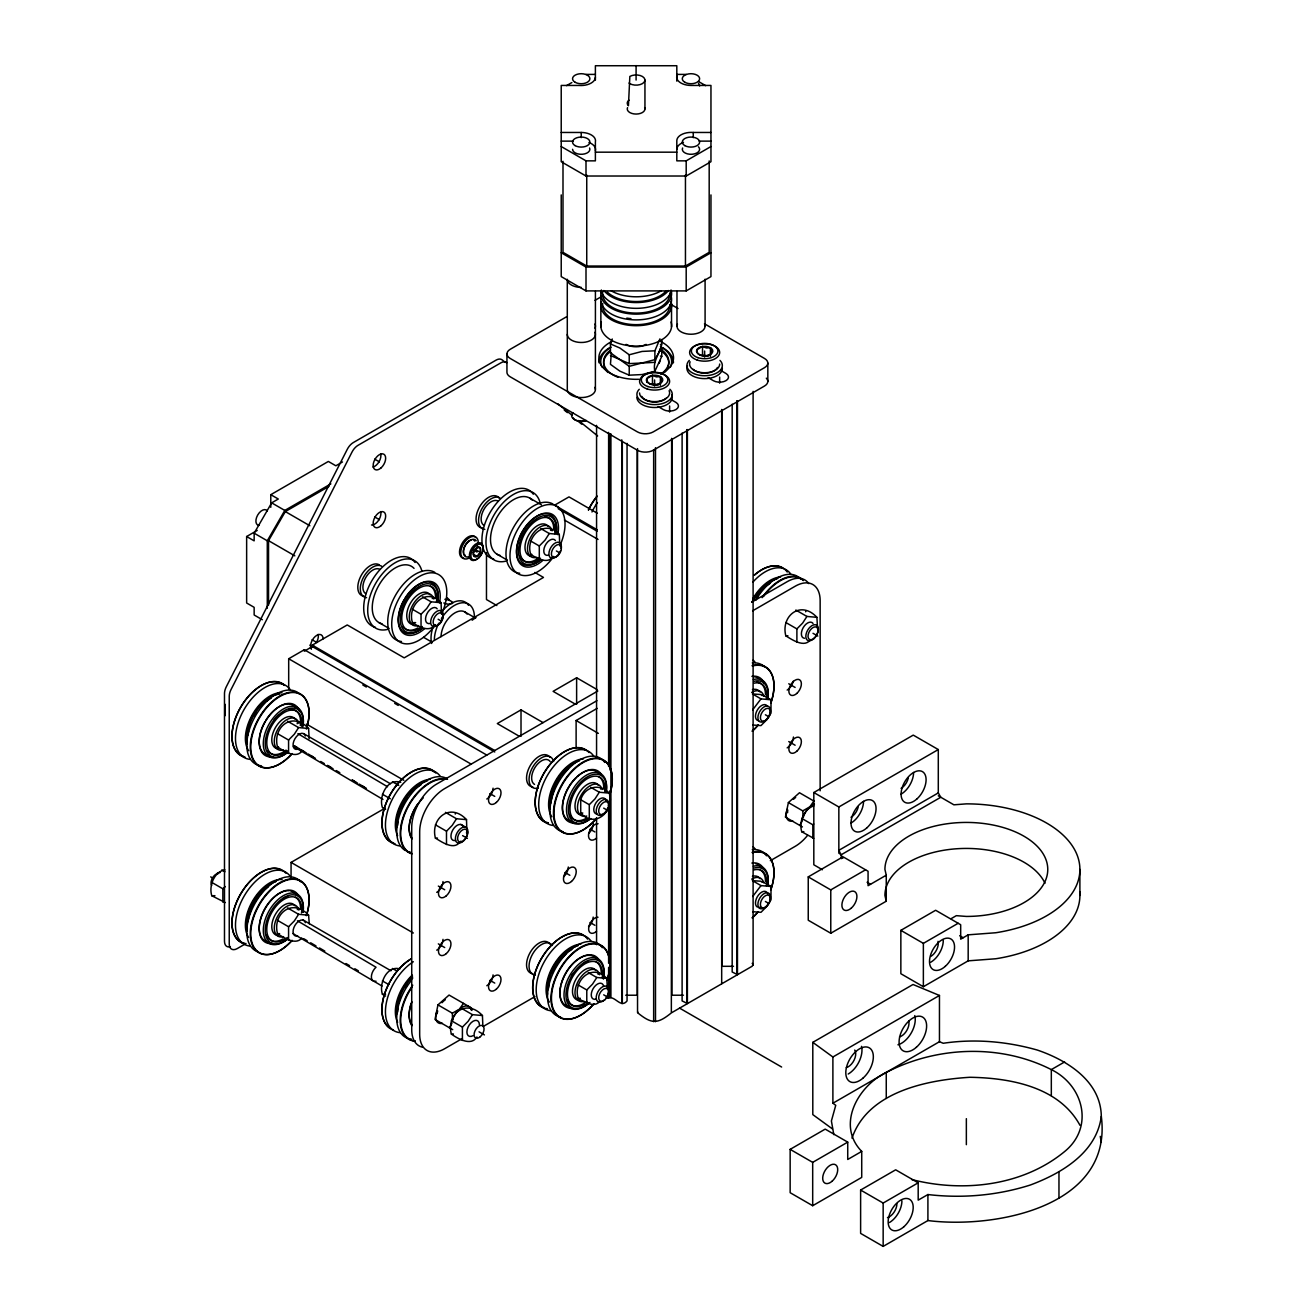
<?xml version="1.0" encoding="UTF-8"?>
<svg xmlns="http://www.w3.org/2000/svg" width="1312" height="1312" viewBox="0 0 1312 1312"><rect width="100%" height="100%" fill="white"/><g stroke="black" fill="none" stroke-linecap="round" stroke-linejoin="round"><path stroke-width="1.5" d="M486.49 552.664L486.473 599.551L496.838 605.537M752.186 963.336L753.104 964.254L752.186 966.222L671.35 1012.897C657.427 1024.18 651.72 1024.18 637.812 1012.897L637.812 1012.028M309.288 923.812L308.599 915.186C292.281 897.556 272.289 913.956 277.504 933.701C283.179 937.178 295.577 945.87 301.793 938.031M309.156 738.623L308.599 728.488C292.281 710.858 272.289 727.242 277.504 747.004C283.179 750.48 295.577 759.156 301.793 751.317M607.358 988.543L606.8 978.391C591.778 962.139 572.606 981.31 578.215 998.35C583.282 1001.597 593.696 1007.944 599.272 1001.942M817.474 627.48L816.917 617.329C800.599 599.699 780.607 616.099 785.822 635.844C791.497 639.321 803.895 648.013 810.094 640.174M452.558 1020.49L452.345 1013.192L437.962 1004.894L434.994 1019.424L452.706 1029.658M441.521 613.622L441.062 602.7C426.039 586.448 406.868 605.619 412.476 622.659C417.757 626.152 428.876 632.63 434.239 625.529M482.882 1026.46L482.439 1015.537C466.104 997.924 446.113 1014.307 451.344 1034.069C457.478 1038.448 471.09 1046.664 476.945 1036.972M559.765 545.349L559.322 534.427C544.283 518.174 525.112 537.346 530.72 554.386C536.001 557.879 547.12 564.357 552.5 557.256M466.842 831.349L466.514 819.639C450.18 802.009 430.188 818.409 435.42 838.155C440.947 841.386 452.509 849.832 458.97 843.206M225.024 704.282L225.024 715.762M297.201 723.732L297.529 722.092M813.998 801.124L799.484 792.743L788.381 802.583L785.412 817.114L802.403 826.921M224.959 869.905C214.364 871.398 208.592 885.895 211.79 895.752L225.32 902.59M222.86 902.148L222.86 888.798L211.79 882.402M288.574 753.383L288.574 740.034L277.504 733.654M288.574 940.097L288.574 926.748L277.504 920.352M297.348 909.626L297.529 908.79M400.734 782.346C387.319 777.836 378.594 796.482 382.415 807.569L385.58 809.389M421.037 627.612L421.037 614.262L412.476 609.309M432.32 598.584L432.501 597.747M399.963 968.912C386.876 965.14 378.725 983.492 382.415 994.266L385.58 996.103M446.49 844.551L446.49 831.201L435.42 824.822M455.264 814.08L455.444 813.26M466.514 832.989L466.695 832.152M539.298 559.338L539.298 545.989L530.72 541.036M550.564 530.31L550.745 529.474M462.414 1040.449L462.414 1027.099L451.344 1020.72M471.188 1009.994L471.369 1009.158M580.724 799.746L580.724 813.096C595.746 829.348 614.918 810.176 609.309 793.137C599.535 782.903 584.709 786.56 580.724 799.746L589.285 804.699L589.285 818.048M600.568 789.02L600.748 788.184M586.776 1003.303L586.776 989.953L578.215 985M598.059 974.275L598.239 973.438M762.256 695.672L760.73 694.524L752.432 693.933L760.993 698.886L770.997 699.788L770.997 713.138L766.716 719.78L760.993 725.585L752.678 725.011M796.892 642.24L796.892 628.891L785.822 622.511M805.666 611.786L805.847 610.949M762.256 882.369L760.73 881.221L752.432 880.647L760.993 885.6L770.997 886.486L770.997 899.835L766.716 906.477L760.993 912.299L752.678 911.709M813.85 805.863C804.076 808.914 798.598 821.853 801.747 831.759L813.702 838.319M812.833 838.138L812.833 824.789L801.747 818.409M851.996 1138.176C867.708 1091.83 926.666 1079.973 969.798 1077.283C1010.076 1077.906 1058.964 1086.68 1079.989 1125.319M1101.309 1116.364C1096.586 1152.641 1061.654 1173.289 1030.379 1184.998C997.3 1195.511 962.352 1198.561 927.912 1194.543L918.187 1200.152L918.187 1182.817L895.67 1169.812L860.623 1190.05L860.623 1233.395L883.156 1246.4L927.912 1220.554C995.021 1229 1113.117 1206.86 1101.309 1116.364C1100.817 1081.154 1067.132 1060.178 1037.284 1050.043C1006.747 1041.4 974.668 1038.612 943.213 1043.27L939.458 1041.712L832.89 1103.228L835.744 1105.311L831.398 1120.973L833.825 1134.667M660.444 346.45L661.756 347.549L661.756 356.405L654.885 371.214L642.06 374.56L629.219 375.183L629.219 366.327L610.441 352.78L610.441 343.924L612.245 338.988M629.219 375.183L619.838 371.116L610.441 364.342L611.376 352.83M629.219 366.327L654.885 359.652L654.885 350.796L659.952 338.857M654.885 371.214C651.9 359.586 662.97 350.812 661.756 339.529M451.968 1022.999L450.934 1025.361M802.386 820.689L799.795 825.428M480.274 548.022C474.698 544.857 469.696 557.485 477.027 556.386L480.274 552.352L480.274 548.022L477.027 546.153M659.132 351.796L660.379 348.68M659.132 363.358L660.379 360.242M463.448 1003.352L459.446 1009.158L452.345 1013.192M813.866 801.042L809.865 806.847L802.764 810.882L788.381 802.583M308.599 728.488L298.595 727.586L294.314 734.228L288.574 740.034M441.062 602.7L431.058 601.798L426.777 608.44L421.037 614.262M308.599 915.186L298.595 914.3L294.314 920.942L288.574 926.748M559.322 534.427L549.302 533.525L545.021 540.167L539.298 545.989M466.514 819.639L456.494 818.754L452.214 825.396L446.49 831.201M482.439 1015.537L472.418 1014.652L468.138 1021.294L462.414 1027.099M609.309 793.137L599.305 792.235L595.008 798.877L589.285 804.699M606.8 978.391L596.796 977.506L592.516 984.148L586.776 989.953M760.993 698.886L752.678 709.825M816.917 617.329L806.913 616.443L802.632 623.085L796.892 628.891M760.993 885.6L752.678 896.522M262.351 619.74L254.151 615L254.151 607.341L246.64 602.995L246.64 536.526L254.151 540.856L254.151 533.197L271.666 502.857L278.292 499.019L270.78 494.69L270.78 507.334M267.287 608.26L267.287 540.79L284.802 510.434L330.854 483.866M268.534 605.144L268.534 540.659L285.327 511.582L328.951 486.408M450.492 1026.148L449.376 1027.739M661.756 347.549L654.885 359.652M473.238 552.237L475.403 549.548L480.274 552.352M458.774 1009.715L458.347 1010.224A14.071 8.134 -60 0 0 453.87 1016.898M809.192 807.405L808.766 807.913A14.071 8.134 -60 0 0 803.19 817.573L802.764 810.882M646.701 378.725C646.75 388.631 667.48 385.58 660.379 376.61L656.426 376.888L652.474 375.38L646.701 378.725L646.701 382.186M702.527 346.483L696.738 349.828C696.803 359.75 717.533 356.684 710.415 347.713L706.463 347.992L702.527 346.483L702.527 355.158L708.447 356.077M459.692 842.484L461.02 841.058M225.32 886.551L222.86 888.798M437.962 1004.894L449.065 995.054L471.582 1008.042L471.877 1010.453M812.833 824.789L813.702 824.018M629.022 100.171L628.432 100.614A8.856 5.117 0 0 0 628.432 105.731L629.842 76.44A8.856 5.117 0 0 1 642.355 76.44A8.856 5.117 0 0 1 642.355 83.656A8.856 5.117 0 0 1 629.842 83.656L629.022 83.05M911.66 1179.521C963.467 1192.821 1023.836 1185.9 1065.705 1150.64C1094.29 1126.106 1082.99 1085.04 1051.322 1069.608C1000.269 1043.614 936.702 1046.205 886.256 1072.429C857.917 1085.992 836.023 1125.155 861.722 1151.395L861.722 1177.405L812.686 1205.712L790.152 1192.706L790.152 1149.361L825.199 1129.124L847.732 1142.129L847.732 1159.48L861.722 1151.395M460.069 1008.584L460.578 1008.239A14.071 8.134 -60 0 1 468.187 1006.206L468.564 1006.304M810.488 806.273L810.996 805.929A14.071 8.134 -60 0 1 814.44 804.043M566.538 85.641L571.852 82.574M710.956 132.463L693.261 132.463A14.465 8.348 0 0 0 676.812 140.63L676.812 160.851L686.192 160.851L710.956 146.534M595.386 77.277A14.465 8.348 0 0 1 578.936 85.444L561.224 85.444L561.224 161.72L586.005 176.021L686.192 176.021L710.956 161.72L710.956 85.444L690.965 85.444A14.465 8.348 0 0 1 676.812 75.948M566.751 316.668L510.237 349.287A11.234 6.494 0 0 0 510.237 358.471L637.386 431.878A11.234 6.494 0 0 0 653.278 431.878L764.535 367.655A11.234 6.494 0 0 0 764.535 358.471L704.495 323.802M595.008 300.35L602.06 296.282M270.78 494.69L328.361 461.447L335.872 465.793L342.498 461.955M562.996 161.294L562.996 252.33L586.743 266.041L685.454 266.041L709.185 252.33L709.185 160.95M561.224 252.757L586.005 267.058L686.192 267.058L710.956 252.757M246.64 536.526L257.234 530.409M561.224 194.914L561.224 276.602L586.005 290.903L686.192 290.903L710.956 276.602L710.956 194.914M288.689 689.341L288.689 658.755L304.318 649.735L486.818 755.089M304.318 649.735L304.318 651.195L312.272 646.619L312.272 645.143L347.237 624.955L404.194 657.853L543.48 577.428L534.837 572.442M543.07 722.617L521.012 709.874L497.297 723.568L519.355 736.311M596.993 689.522L576.624 677.763L553.106 691.342L575.181 704.085M291.067 878.728L291.067 862.41L384.941 808.208M597.813 691.014L436.748 784.002A35.391 20.434 -60 0 0 411.722 827.347L411.722 1029.658A35.391 20.434 -60 0 0 422.398 1047.173M751.776 602.126L787.167 581.692A35.391 20.434 -60 0 1 808.848 583.627M596.911 700.706L444.702 788.578A35.391 20.434 -60 0 0 419.676 831.939L419.676 1034.25A35.391 20.434 -60 0 0 444.702 1048.698L462.398 1038.481M752.645 610.802L795.121 586.267A35.391 20.434 -60 0 1 820.148 600.732L820.148 790.775M576.116 748.43L576.116 720.518L597.14 708.382M246.033 943.492L237.177 948.609A11.234 6.494 -60 0 1 229.239 944.033L229.239 696.41A11.234 6.494 -60 0 1 231.076 689.472L351.993 452.099A11.234 6.494 -60 0 1 358.11 445.276L500.84 362.866A11.234 6.494 -60 0 1 506.94 362.637M822.411 869.758L813.817 864.788L813.817 792.53L913.25 735.114L938.293 749.562L938.293 792.907L940.786 797.253L841.336 854.67L838.844 853.226L838.844 806.978L938.293 749.562M483.636 1026.23L534.968 996.595M770.341 860.705L795.121 846.388A35.391 20.434 -60 0 0 807.634 835.301M938.293 792.907L838.844 850.324L842.829 858.36M886.256 875.202L886.256 901.213L830.775 933.242L808.241 920.237L808.241 876.892L843.026 856.802L868.068 871.25L868.068 885.698L886.256 875.202L884.928 869.43A81.41 47.002 0 0 1 966.354 822.427A81.41 47.002 0 0 1 1047.763 869.43A81.41 47.002 0 0 1 966.354 916.432L956.333 915.661L951.102 918.679M808.241 876.892L830.775 889.897L865.559 869.807M1079.71 891.635A113.554 65.551 0 0 1 995.742 958.76L968.174 960.843L923.369 986.722L900.852 973.717L900.852 930.356L935.636 910.266L960.679 924.73L960.679 939.179L968.174 934.833L995.742 932.75A113.554 65.551 0 0 0 1078.923 860.869A113.554 65.551 0 0 0 966.354 803.862L953.89 804.814L938.293 795.81M900.852 930.356L923.369 943.361L958.17 923.271M832.464 1128.943L812.8 1114.61L812.8 1042.351L913.021 984.492L939.458 995.464L939.458 1041.712M832.89 1103.228L832.89 1056.996L939.458 995.464M790.152 1149.361L812.686 1162.366L847.732 1142.129M1064.606 1061.949L1051.322 1069.608L1051.322 1095.618M860.623 1190.05L883.156 1203.055L918.187 1182.817M607.735 998.268C614.787 994.594 620.527 1009.092 627.054 1000.908L627.054 443.358M610.441 343.924L619.838 347.992L629.219 354.781L642.06 351.436L654.885 350.796M450.278 603.979L451.377 603.651A5.33 1.591 17.1 0 0 451.574 601.503A5.33 1.591 17.1 0 0 444.883 599.305M530.72 554.386L531.77 554.32M412.476 622.659L415.625 622.61M785.822 635.844L787.922 635.762M277.504 747.004L278.554 746.938M580.724 813.096L582.807 813.014M435.42 838.155L437.503 838.073M801.747 831.759L803.846 831.677M211.79 895.752L214.938 895.702M277.504 933.701L279.604 933.619M382.415 994.266L385.58 994.217M578.215 998.35L580.298 998.268M451.344 1034.069L453.427 1033.987M586.005 74.407L595.386 74.407M676.812 74.407L686.192 74.407M561.224 132.463L581.232 132.463A14.465 8.348 0 0 1 595.386 141.958L595.386 160.851L586.005 160.851L561.224 146.534M561.224 141.122L573.229 141.122M699.165 141.122L710.956 141.122M595.386 152.176L676.812 152.176M733.49 966.304L722.01 966.304L722.01 410.82M732.178 404.211L732.178 971.995L737.459 974.619L737.459 400.685M625.726 995.218L637.206 995.218L637.206 449.967M683.437 995.218L671.941 995.218L671.941 439.717M682.109 433.108L682.109 1000.908L687.39 1003.516L687.39 429.582M654.885 362.358L629.219 363.621L610.441 355.486M658.394 384.974L652.474 384.055L652.474 375.38M444.981 603.52L446.26 603.881A5.346 2.608 6.8 0 0 450.278 603.979M660.444 344.416L661.756 344.843M660.444 355.978L661.756 356.405M698.574 81.557L705.659 85.641M670.94 304.433L678.009 308.517M720.682 370.427L725.93 373.461A8.856 5.117 0 0 1 725.93 380.693A8.856 5.117 0 0 1 713.416 380.693L708.152 377.659M670.612 399.324L675.877 402.358A8.856 5.117 0 0 1 675.877 409.59A8.856 5.117 0 0 1 663.364 409.59L658.099 406.556M795.843 610.047L806.913 616.443M813.014 633.302L817.802 636.074M597.354 513.254L568.998 496.887L554.599 505.186L597.124 529.753M558.141 508.695L597.124 531.212M529.72 498.068L541.397 504.808M564.373 520.011L598.042 539.445M540.741 528.588L549.302 533.525M788.758 683.765L795.121 687.439M556.403 550.974L558.912 552.418M374.658 459.134L379.414 461.873M762.436 694.835L770.997 699.788M497.248 554.32L507.252 560.109M765.388 714.778L767.897 716.221M473.583 550.072L477.027 552.057M473.78 554.517L477.027 556.386M788.758 741.559L795.121 745.232M374.658 516.928L379.414 519.683M813.817 792.53L838.844 806.978M464.924 611.982L474.993 617.788M271.666 502.857L284.802 510.434M285.327 511.582L309.845 525.751M422.48 596.862L431.058 601.798M438.159 619.248L440.652 620.691M867.101 882.254L870.561 884.255M959.712 935.735L963.172 937.736M268.534 540.659L294.823 555.829M254.151 533.197L267.287 540.79M576.116 720.518L598.37 733.375M423.596 637.32L432.353 642.388M378.988 622.593L389.008 628.382M762.436 881.549L770.997 886.486M590.728 787.298L599.305 792.235M312.092 639.764L316.832 642.503M603.7 808.126L606.21 809.57M765.388 901.492L767.897 902.935M312.272 645.143L494.755 750.513M309.845 645.11L494.755 751.973M362.784 684.962L366.327 687.012M394.682 703.363L398.225 705.413M590.105 829.184L594.877 831.939M288.689 658.755L471.172 764.125M489.999 793.629L494.755 796.384M565.078 872.546L569.851 875.284M306.401 724.044L403.85 780.312M287.525 721.19L298.595 727.586M392.419 781.755L398.75 785.412M445.424 812.358L456.494 818.754M304.122 733.916L390.386 783.707M460.791 824.362L466.072 827.413A8.856 5.117 -60 0 1 463.267 841.123A8.856 5.117 -60 0 1 455.608 836.695A8.856 5.117 -60 0 1 466.072 827.413M462.595 835.613L467.4 838.384M382.415 794.219L390.32 798.778M590.105 922.533L594.877 925.288M679.501 1008.075L781.624 1067.033M438.339 886.076L444.702 889.749M588.235 972.553L596.796 977.506M603.7 994.84L606.21 996.284M438.339 943.869L444.702 947.543M291.067 862.41L413.329 933.012M489.999 980.343L494.755 983.098M221.794 869.954L224.959 871.775M287.525 907.904L298.595 914.3M392.419 968.469L397.175 971.208M461.348 1008.256L472.418 1014.652M302.728 919.81L390.976 970.765M210.691 876.892L213.364 878.433M479.06 1031.839L484.423 1034.922M382.415 980.917L388.746 984.574M382.054 986.05L292.855 933.521M294.38 745.97L306.68 753.203M311.944 756.319L315.47 758.385M320.735 761.485L324.261 763.551M327.77 765.618L333.035 768.734M352.37 780.115L357.635 783.215M362.916 786.314L366.425 788.381M303.63 938.654L307.156 940.737M310.682 942.803L315.979 945.919M319.521 947.986L324.818 951.102M346.007 963.549L349.533 965.632M354.83 968.748L358.356 970.814M293.97 745.626L297.496 747.709M301.022 749.792L304.548 751.858M308.074 753.941L313.371 757.057M327.475 765.372L331.001 767.454M336.282 770.57L339.808 772.653M352.157 779.935L355.683 782.018M359.209 784.084L364.506 787.216M297.43 920.811L376.019 967.239A8.856 5.117 -60 0 0 371.378 976.899A8.856 5.117 -60 0 0 376.019 981.196M297.89 733.67L387.516 786.741M293.396 746.462L382.973 799.451M812.8 1042.351L832.89 1056.996M557.862 403.801L572.18 415.379M578.543 420.512L597.632 435.945M505.382 362.473L502.184 359.898A11.234 6.494 -60 0 0 496.084 360.128L353.354 442.538A11.234 6.494 -60 0 0 347.254 449.36L226.32 686.734A11.234 6.494 -60 0 0 224.483 693.671L224.483 941.278A11.234 6.494 -60 0 0 230.371 946.756M564.242 410.066L567.424 412.624M578.559 421.628L581.741 424.202M469.516 1006.845L469.827 1007.14A14.071 8.134 -60 0 1 471.467 1009.715M671.35 1012.028L671.629 438.372M886.256 901.213L884.928 895.44A81.41 47.002 0 0 1 955.726 848.831A81.41 47.002 0 0 1 1044.992 883.271M1100.243 1136.356L1101.309 1142.375M1079.891 869.43L1079.891 895.44M1058.964 1172.141L1058.964 1198.151M968.174 934.833L968.174 960.843M966.354 1118.66L966.354 1144.671M927.912 1194.543L927.912 1220.554M923.369 943.361L923.369 986.722M886.256 1072.429L886.256 1098.439M883.156 1203.055L883.156 1246.4M841.336 854.67L841.336 858.671M830.775 889.897L830.775 933.242M812.686 1162.366L812.686 1205.712M767.832 363.063L767.832 381.415M753.104 391.37L753.104 965.304M736.901 400.685L736.901 974.619M721.682 409.459L721.682 983.721M719.648 377.052L719.648 383.17M710.415 347.713L710.415 356.388M705.085 279.194L705.085 326.114M704.642 351.042L704.642 357.11M693.261 132.463L693.261 137.662M686.848 429.582L686.848 1003.516M686.192 160.851L686.192 176.021M686.192 267.058L686.192 290.903M685.454 175.004L685.454 266.041M676.976 291.444L676.976 326.114M676.812 81.147L676.812 65.731L595.386 65.731L595.386 80.18M671.531 304.007L671.531 326.901M669.612 405.949L669.612 412.066M660.379 376.61L660.379 385.269M655.492 447.72L655.492 1021.654M654.59 379.939L654.59 386.007M653.655 449.77L653.655 1021.654M644.946 80.048L644.946 108.945M637.534 448.622L637.534 1012.618M636.09 65.6L636.09 80.048M629.219 354.781L629.219 363.621M622.314 441.882L622.314 1003.516M621.773 439.832L621.773 1003.516M610.916 433.878L610.916 997.563M609.998 433.878L609.998 770.046M609.998 790.546L609.998 997.563M608.62 432.386L608.62 766.503M608.62 805.453L608.62 963.287M608.62 967.387L608.62 998.12M600.863 304.007L600.863 326.901M596.566 425.35L596.566 758.156M596.566 817.589L596.566 944.673M595.418 291.444L595.402 389.434M586.743 175.004L586.743 266.041M586.005 160.851L586.005 176.021M586.005 267.058L586.005 290.903M581.232 132.463L581.232 137.662M576.624 677.763L576.624 704.282M521.012 709.874L521.012 736.393M506.94 353.879L506.94 372.231A11.234 6.494 0 0 0 510.237 376.823L637.386 450.229A11.234 6.494 0 0 0 653.278 450.229L764.535 386.007A11.234 6.494 0 0 0 766.323 378.168M896.916 1203.776A10.627 6.134 -60 0 1 887.47 1217.602M901.918 1200.874A17.696 10.217 -60 0 1 889.405 1222.554M908.757 1020.949A10.627 6.134 -60 0 1 899.556 1036.874M854.719 1050.059A10.627 6.134 -60 0 1 854.178 1059.981A10.627 6.134 -60 0 1 846.273 1067.64M861.508 1046.353A19.467 11.234 -60 0 1 848.208 1074.036M914.792 1015.586A19.467 11.234 -60 0 1 897.933 1044.795M858.278 806.667A10.627 6.134 -60 0 1 851.012 817.294M863.526 801.386A17.696 10.217 -60 0 1 851.012 823.067M938.014 941.344A10.627 6.134 -60 0 1 930.766 956.448M943.279 940.54A17.696 10.217 -60 0 1 930.766 962.221M908.33 777.77A10.627 6.134 -60 0 1 901.082 788.381M913.595 772.489A17.696 10.217 -60 0 1 901.082 794.17M646.111 344.384A14.153 8.167 0 0 1 626.086 344.384M660.69 349.254A32.587 18.811 0 0 1 660.69 374.084M618.116 377.315A32.587 18.811 0 0 1 610.359 350.206M661.264 347.204A35.44 20.467 0 0 1 670.416 366.999M601.946 366.934A35.44 20.467 0 0 1 611.13 347.204M660.69 350.714A32.587 18.811 0 0 1 664.397 372.542M607.964 372.51A32.587 18.811 0 0 1 605.554 369.525M604.701 367.95A32.587 18.811 0 0 1 610.359 351.649M598.961 362.752A37.244 21.5 0 0 1 609.867 347.582M662.527 347.582A37.244 21.5 0 0 1 673.433 362.834M668.48 290.51A35.391 20.434 0 0 1 636.205 302.564A35.391 20.434 0 0 1 603.914 290.51M669.809 304.646A33.62 19.418 0 0 1 635.139 324.654A33.62 19.418 0 0 1 602.716 303.416M661.232 290.805A35.391 20.434 0 0 1 611.162 290.805M671.022 321.981A35.391 20.434 0 0 1 636.205 346.089A35.391 20.434 0 0 1 601.372 321.981M671.022 301.563A35.391 20.434 0 0 1 636.205 325.688A35.391 20.434 0 0 1 601.372 301.563M666.168 290.936A33.62 19.418 0 0 1 637.255 301.53A33.62 19.418 0 0 1 607.259 292.002M671.022 290.001A35.391 20.434 0 0 1 636.205 314.126A35.391 20.434 0 0 1 601.372 290.001M671.022 295.79A35.391 20.434 0 0 1 636.205 319.898A35.391 20.434 0 0 1 601.372 295.79M671.022 291.592A35.391 20.434 0 0 1 636.205 308.336A35.391 20.434 0 0 1 601.372 291.592M669.809 293.084A33.62 19.418 0 0 1 635.139 313.092A33.62 19.418 0 0 1 602.716 291.854M630.941 318.636A33.62 19.418 0 0 1 626.808 318.111M704.593 324.015A14.055 8.118 0 0 1 691.03 334.232A14.055 8.118 0 0 1 677.451 324.015M594.926 332.264A14.055 8.118 0 0 1 583.184 342.416A14.055 8.118 0 0 1 567.292 334.363M581.347 287.41A14.055 8.118 0 0 1 567.292 279.292L567.292 389.434A14.055 8.118 0 0 0 583.184 397.487A14.055 8.118 0 0 0 594.926 387.335M586.218 420.463A9.742 5.625 0 0 1 574.459 419.561A9.742 5.625 0 0 1 572.918 412.788M585.677 420.791A8.676 5.002 0 0 1 572.967 417.757M660.248 341.3A37.326 21.55 0 0 1 661.445 373.658M638.616 379.283A37.326 21.55 0 0 1 601.667 365.966A37.326 21.55 0 0 1 611.736 341.514M644.651 107.633A8.856 5.117 0 0 1 636.09 114.062A8.856 5.117 0 0 1 627.546 107.633M588.957 142.483A14.465 8.348 0 0 1 595.386 150.634M676.812 149.306A14.465 8.348 0 0 1 683.47 142.368M698.46 83.443A8.659 5.002 0 0 1 699.624 85.952M589.596 148.01A8.659 5.002 0 0 1 582.364 154.258A8.659 5.002 0 0 1 572.573 149.306M698.46 146.796A8.659 5.002 0 0 1 692.096 154.258A8.659 5.002 0 0 1 682.601 148.01M719.96 360.39A17.696 10.217 0 0 1 704.642 375.724A17.696 10.217 0 0 1 689.308 360.39M722.338 368.393A17.696 10.217 0 0 1 702.33 378.528A17.696 10.217 0 0 1 687.537 365.753M719.681 364.047A15.039 8.692 0 0 1 702.674 372.674A15.039 8.692 0 0 1 690.112 361.8M717.467 367.475A13.268 7.659 0 0 1 706.364 373.1A13.268 7.659 0 0 1 693.146 369.328M594.943 324.015A14.055 8.118 0 0 1 594.943 328.213M669.12 390.697A15.039 8.692 0 0 1 656.558 401.554A15.039 8.692 0 0 1 639.551 392.944M666.086 398.225A13.268 7.659 0 0 1 652.851 401.997A13.268 7.659 0 0 1 641.765 396.372M669.924 389.287A17.696 10.217 0 0 1 654.59 404.604A17.696 10.217 0 0 1 639.256 389.287M671.678 394.633A17.696 10.217 0 0 1 656.902 407.409A17.696 10.217 0 0 1 636.894 397.29M595.894 999.186A8.856 5.117 -60 0 1 593.09 988.707A8.856 5.117 -60 0 1 603.569 985.902M535.312 975.095A17.696 10.217 -60 0 1 532.721 953.857A17.696 10.217 -60 0 1 552.401 945.476M532.803 973.652A17.696 10.217 -60 0 1 530.212 952.414A17.696 10.217 -60 0 1 549.908 944.033M584.266 1001.318A17.696 10.217 -60 0 1 578.658 980.376A17.696 10.217 -60 0 1 599.6 974.767M578.74 1000.17A17.696 10.217 -60 0 1 576.148 978.932A17.696 10.217 -60 0 1 595.845 970.552M550.892 1010.732A41.59 24.01 -60 0 1 544.808 960.827A41.59 24.01 -60 0 1 591.072 941.163M547.399 1008.715A41.59 24.01 -60 0 1 541.298 958.81A41.59 24.01 -60 0 1 587.563 939.13M544.103 1007.632A41.23 23.813 -60 0 1 539.921 961.122A41.23 23.813 -60 0 1 582.462 934.964M549.351 1002.056A34.604 19.975 -60 0 1 552.516 967.026A34.604 19.975 -60 0 1 580.888 944.115M593.86 1003.86A41.23 23.813 -60 0 1 551.909 1003.942A41.23 23.813 -60 0 1 584.168 946.034A41.23 23.813 -60 0 1 607.259 979.834M593.959 1003.647A41.59 24.01 -60 0 1 551.417 1003.992A41.59 24.01 -60 0 1 584.217 945.476A41.59 24.01 -60 0 1 607.03 980.343M560.962 984.59A28.224 16.302 -60 0 1 577.92 959.269A28.224 16.302 -60 0 1 597.157 959.564M568.424 1006.566A28.224 16.302 -60 0 1 560.585 986.247M570.261 1008.206A29.29 16.908 -60 0 1 565.98 973.061A29.29 16.908 -60 0 1 598.551 959.203M560.552 1016.964A41.525 23.977 -60 0 1 556.796 966.19A41.525 23.977 -60 0 1 602.306 947.707M547.465 990.609A34.604 19.975 -60 0 1 578.264 945.542M547.563 994.25A33.144 19.139 -60 0 1 576.608 946.05M548.547 988.231A33.144 19.139 -60 0 1 548.941 984.476M552.27 973.11A33.144 19.139 -60 0 1 554.517 968.436M555.353 966.928A33.144 19.139 -60 0 1 559.174 961.155M560.208 959.826A33.144 19.139 -60 0 1 565.866 953.857M568.867 951.43A33.144 19.139 -60 0 1 571.917 949.429M589.219 1002.827A28.323 16.351 -60 0 1 564.078 997.005A28.323 16.351 -60 0 1 585.775 959.433A28.323 16.351 -60 0 1 603.372 978.293M589.941 1002.45A26.945 15.564 -60 0 1 566.013 996.923A26.945 15.564 -60 0 1 586.661 961.155A26.945 15.564 -60 0 1 603.405 979.113M596.14 961.86A24.78 14.301 -60 0 1 601.273 973.192M586.792 1001.482A24.78 14.301 -60 0 1 567.276 999.744M571.36 976.161A24.78 14.301 -60 0 1 573.082 973.422M583.758 963.09A24.78 14.301 -60 0 1 588.284 961.155M585.004 1004.27A24.78 14.301 -60 0 1 567.506 992.954A24.78 14.301 -60 0 1 587.038 962.762A24.78 14.301 -60 0 1 602.257 977.588M607.866 807.897A8.856 5.117 -60 0 1 597.321 814.506A8.856 5.117 -60 0 1 601.372 800.927A8.856 5.117 -60 0 1 608.489 805.781M604.078 1000.154A8.856 5.117 -60 0 1 596.288 996.415A8.856 5.117 -60 0 1 606.046 986.116A8.856 5.117 -60 0 1 605.586 998.563M757.286 907.018A8.856 5.117 -60 0 1 758.582 894.915A8.856 5.117 -60 0 1 767.766 893.997M760.091 907.281A8.856 5.117 -60 0 1 758.582 907.428M768.57 903.312A8.856 5.117 -60 0 1 758.27 906.625A8.856 5.117 -60 0 1 764.683 893.242A8.856 5.117 -60 0 1 769.57 901.246M752.186 852.259A41.59 24.01 -60 0 1 771.226 888.437M758.156 911.742A41.59 24.01 -60 0 1 752.186 917.875M752.301 849.618A41.525 23.977 -60 0 1 766.503 855.801M752.366 852.718A41.23 23.813 -60 0 1 770.8 889.897M758.057 911.955A41.23 23.813 -60 0 1 752.366 917.777M759.353 865.526A28.224 16.302 -60 0 1 761.354 867.675M755.515 863.673A28.224 16.302 -60 0 1 758.188 864.723M751.891 863.05A29.29 16.908 -60 0 1 762.748 867.298M753.137 846.798A41.59 24.01 -60 0 1 755.269 849.258M753.416 866.248A28.323 16.351 -60 0 1 767.864 884.747M754.138 868.036A26.945 15.564 -60 0 1 767.963 885.124M760.337 869.954A24.78 14.301 -60 0 1 765.47 881.303M753.728 869.971A24.78 14.301 -60 0 1 766.454 885.682M751.694 879.122A17.696 10.217 -60 0 1 763.797 882.861M752.432 876.301A17.696 10.217 -60 0 1 760.042 878.646M751.694 692.424A17.696 10.217 -60 0 1 763.797 696.147M752.432 689.604A17.696 10.217 -60 0 1 760.042 691.949M752.186 665.561A41.59 24.01 -60 0 1 771.226 701.723M758.156 725.028A41.59 24.01 -60 0 1 752.186 731.161M752.301 662.904A41.525 23.977 -60 0 1 764.371 666.644M752.366 666.02A41.23 23.813 -60 0 1 770.8 703.199M758.057 725.241A41.23 23.813 -60 0 1 752.366 731.063M754.056 676.746A28.224 16.302 -60 0 1 758.188 678.025M751.891 676.336A29.29 16.908 -60 0 1 764.289 683.486M753.137 660.084A41.59 24.01 -60 0 1 755.269 662.544M753.416 679.534A28.323 16.351 -60 0 1 767.864 698.05M754.138 681.322A26.945 15.564 -60 0 1 767.963 698.427M756.712 682.125A24.78 14.301 -60 0 1 765.47 694.589M753.728 683.273A24.78 14.301 -60 0 1 766.454 698.984M538.33 788.086A17.696 10.217 -60 0 1 532.721 767.143A17.696 10.217 -60 0 1 553.664 761.534M532.803 786.938A17.696 10.217 -60 0 1 530.212 765.7A17.696 10.217 -60 0 1 549.908 757.336M758.582 720.714A8.856 5.117 -60 0 1 757.286 710.104A8.856 5.117 -60 0 1 767.126 705.905M586.776 816.048A17.696 10.217 -60 0 1 581.167 795.121A17.696 10.217 -60 0 1 602.093 789.496M581.249 814.9A17.696 10.217 -60 0 1 578.658 793.662A17.696 10.217 -60 0 1 598.338 785.298M596.894 814.063A8.856 5.117 -60 0 1 596.206 802.468A8.856 5.117 -60 0 1 606.062 800.648M553.402 825.478A41.59 24.01 -60 0 1 547.317 775.572A41.59 24.01 -60 0 1 593.582 755.892M548.268 823.231A41.59 24.01 -60 0 1 543.808 773.555A41.59 24.01 -60 0 1 589.055 752.58M548.154 822.755A41.23 23.813 -60 0 1 541.807 777.065A41.23 23.813 -60 0 1 584.972 749.693M551.86 816.786A34.604 19.975 -60 0 1 555.009 781.755A34.604 19.975 -60 0 1 583.397 758.861M596.37 818.606A41.23 23.813 -60 0 1 554.402 818.672A41.23 23.813 -60 0 1 586.677 760.78A41.23 23.813 -60 0 1 609.768 794.564M596.468 818.376A41.59 24.01 -60 0 1 553.91 818.721A41.59 24.01 -60 0 1 586.71 760.222A41.59 24.01 -60 0 1 609.522 795.072M597.665 772.178A28.224 16.302 -60 0 1 599.666 774.31M570.933 821.312A28.224 16.302 -60 0 1 562.618 803.961A28.224 16.302 -60 0 1 575.968 777.688M577.214 776.54A28.224 16.302 -60 0 1 592.352 770.095M593.811 770.324A28.224 16.302 -60 0 1 596.484 771.374M576.05 822.804A29.29 16.908 -60 0 1 567.26 790.037A29.29 16.908 -60 0 1 601.06 773.932M563.061 831.693A41.525 23.977 -60 0 1 559.289 780.919A41.525 23.977 -60 0 1 604.799 762.436M550.171 808.914A34.604 19.975 -60 0 1 579.199 760.763A33.144 19.139 -60 0 0 550.072 808.996M551.04 802.96A33.144 19.139 -60 0 1 551.794 797.286M552.139 795.744A33.144 19.139 -60 0 1 554.14 789.414M554.763 787.84A33.144 19.139 -60 0 1 557.862 781.657M558.748 780.181A33.144 19.139 -60 0 1 560.65 777.278M562.717 774.556A33.144 19.139 -60 0 1 568.358 768.586M590.449 818.639A28.323 16.351 -60 0 1 566.554 811.275A28.323 16.351 -60 0 1 587.842 774.392A28.323 16.351 -60 0 1 606.177 791.398M590.826 818.54A26.945 15.564 -60 0 1 568.473 811.046A26.945 15.564 -60 0 1 588.612 776.163A26.945 15.564 -60 0 1 606.275 791.776M598.649 776.589A24.78 14.301 -60 0 1 603.782 787.938M586.251 818.294A24.78 14.301 -60 0 1 569.785 814.473M587.497 819.016A24.78 14.301 -60 0 1 570.015 807.7A24.78 14.301 -60 0 1 589.547 777.508A24.78 14.301 -60 0 1 604.766 792.333M442.39 1023.294A12.628 7.298 -60 0 1 436.962 1011.306M596.534 838.106A9.02 5.215 -60 0 1 588.547 834.629A9.02 5.215 -60 0 1 598.075 823.706M593.319 823.674A9.02 5.215 -60 0 1 588.58 833.514M493.066 788.184A8.856 5.117 -60 0 1 486.818 799.024M493.066 974.898A8.856 5.117 -60 0 1 486.818 985.738M793.219 681.223A8.856 5.117 -60 0 1 787.167 690.063M793.432 737.032A8.856 5.117 -60 0 1 787.167 747.873M568.293 867.019A9.02 5.215 -60 0 1 563.553 876.875M443.013 939.343A8.856 5.117 -60 0 1 436.748 950.183M596.501 931.34A8.856 5.117 -60 0 1 588.678 927.928A8.856 5.117 -60 0 1 598.01 917.236M443.013 881.549A8.856 5.117 -60 0 1 436.748 892.373M593.188 917.088A8.856 5.117 -60 0 1 588.547 926.748M792.809 820.984A12.628 7.298 -60 0 1 787.38 808.996M534.542 784.428A14.055 8.118 -60 0 1 535.526 766.651A14.055 8.118 -60 0 1 550.171 761.55M455.592 840.434A8.856 5.117 -60 0 1 452.788 829.955A8.856 5.117 -60 0 1 463.267 827.15M400.144 845.961A41.59 24.01 -60 0 1 394.059 796.056A41.59 24.01 -60 0 1 440.324 776.376M395.027 843.714A41.59 24.01 -60 0 1 390.55 794.022A41.23 23.813 -60 0 1 434.239 772.03M435.814 773.063A41.59 24.01 -60 0 0 390.55 794.022A41.23 23.813 -60 0 0 393.354 842.845M397.634 835.662A34.604 19.975 -60 0 1 402.505 800.927A34.604 19.975 -60 0 1 430.139 779.344M412.116 853.686A41.23 23.813 -60 0 1 405.621 812.013A41.23 23.813 -60 0 1 444.456 779.148M411.722 853.866A41.59 24.01 -60 0 1 406.294 809.389A41.59 24.01 -60 0 1 447.523 779.312M411.935 839.04A29.29 16.908 -60 0 1 423.218 797.926M411.427 852.406A41.525 23.977 -60 0 1 406.753 851.242M405.359 850.537A41.525 23.977 -60 0 1 405.359 802.567A41.525 23.977 -60 0 1 446.884 778.59M396.716 825.838A34.604 19.975 -60 0 1 427.515 780.755M411.837 837.794A28.224 16.302 -60 0 1 418.036 803.534M396.568 827.856A33.144 19.139 -60 0 1 425.859 781.28M397.749 825.232A33.144 19.139 -60 0 1 397.946 821.591M401.521 808.323A33.144 19.139 -60 0 1 404.604 802.14M405.49 800.664A33.144 19.139 -60 0 1 407.409 797.762M410.525 793.744A33.144 19.139 -60 0 1 412.788 791.284M416.593 787.807A33.144 19.139 -60 0 1 421.168 784.642M804.502 638.272A8.856 5.117 -60 0 1 803.206 627.644A8.856 5.117 -60 0 1 813.046 623.462M752.842 582.151A41.59 24.01 -60 0 1 790.742 574.066M754.154 575.312A41.59 24.01 -60 0 1 787.233 572.048M753.974 575.41A41.23 23.813 -60 0 1 776.097 565.997M777.704 566.226A41.23 23.813 -60 0 1 782.132 567.866M752.908 598.616A34.604 19.975 -60 0 1 780.558 577.034M763.568 596.484A41.23 23.813 -60 0 1 803.42 580.56M762.141 597.665A41.59 24.01 -60 0 1 803.37 580.134M755.761 600.256A41.525 23.977 -60 0 1 800.96 579.314M754.285 599.404A34.604 19.975 -60 0 1 777.918 578.444M752.006 602.077A33.144 19.139 -60 0 1 776.278 578.969M756.844 596.878A33.144 19.139 -60 0 1 759.878 592.729M767.012 585.496A33.144 19.139 -60 0 1 770.062 583.282M787.577 812.751A12.644 7.298 -60 0 1 787.79 810.062M793.481 799.32A12.644 7.298 -60 0 1 795.662 797.483M473.14 1035.644A8.856 5.117 -60 0 1 466.892 1032.036A8.856 5.117 -60 0 1 473.14 1021.195A8.856 5.117 -60 0 1 479.405 1024.803M250.198 946.083A41.59 24.01 -60 0 1 244.098 896.178A41.59 24.01 -60 0 1 290.362 876.498M245.065 943.836A41.59 24.01 -60 0 1 240.604 894.161A41.59 24.01 -60 0 1 285.852 873.185M244.95 943.377A41.23 23.813 -60 0 1 238.604 897.687A41.23 23.813 -60 0 1 281.768 870.315M248.657 937.408A34.604 19.975 -60 0 1 252.544 901.049A34.604 19.975 -60 0 1 282.08 879.516M291.789 940.77A41.23 23.813 -60 0 1 251.035 938.211A41.23 23.813 -60 0 1 283.982 881.172A41.23 23.813 -60 0 1 306.549 915.186M292.1 940.31A41.59 24.01 -60 0 1 250.576 938.441A41.59 24.01 -60 0 1 283.933 880.647A41.59 24.01 -60 0 1 306.319 915.694M290.608 890.93A28.224 16.302 -60 0 1 295.528 893.767M267.714 941.918A28.224 16.302 -60 0 1 262.334 913.759A28.224 16.302 -60 0 1 289.148 890.7M272.83 943.426A29.29 16.908 -60 0 1 264.056 910.643A29.29 16.908 -60 0 1 297.857 894.554M258.284 951.922A41.525 23.977 -60 0 1 256.086 901.524A41.525 23.977 -60 0 1 300.579 881.762M275.996 881.369A34.604 19.975 -60 0 0 247.23 931.208A33.144 19.139 -60 0 1 275.914 881.402M247.984 921.713A33.144 19.139 -60 0 1 248.591 917.908M249.346 914.776A33.144 19.139 -60 0 1 250.92 910.02M251.56 908.462A33.144 19.139 -60 0 1 253.806 903.771M254.643 902.262A33.144 19.139 -60 0 1 262.826 891.422M265.155 889.208A33.144 19.139 -60 0 1 268.156 886.781M287.246 939.244A28.323 16.351 -60 0 1 263.351 931.881A28.323 16.351 -60 0 1 284.638 894.997A28.323 16.351 -60 0 1 302.957 912.004M287.607 939.146A26.945 15.564 -60 0 1 265.27 931.651A26.945 15.564 -60 0 1 285.409 896.785A26.945 15.564 -60 0 1 303.072 912.381M295.43 897.211A24.78 14.301 -60 0 1 300.563 908.544M283.048 938.9A24.78 14.301 -60 0 1 266.582 935.095M283.048 898.425A24.78 14.301 -60 0 1 287.574 896.506M287.344 937.555A24.78 14.301 -60 0 1 266.812 930.667A24.78 14.301 -60 0 1 285.311 898.605A24.78 14.301 -60 0 1 301.547 912.939M283.556 936.653A17.696 10.217 -60 0 1 277.947 915.727A17.696 10.217 -60 0 1 298.89 910.118M278.046 935.522A17.696 10.217 -60 0 1 275.454 914.284A17.696 10.217 -60 0 1 295.134 905.903M211.708 885.37A7.085 4.084 -60 0 1 212.511 877.941A7.085 4.084 -60 0 1 218.546 873.53M217.103 873.366A8.856 5.117 -60 0 1 220.219 872.529M400.144 1032.659A41.59 24.01 -60 0 1 386.253 1003.336A41.59 24.01 -60 0 1 413.329 961.729M393.452 1030.018A41.59 24.01 -60 0 1 383.498 997.907A41.59 24.01 -60 0 1 411.345 958.777M390.484 1028.313A41.23 23.813 -60 0 1 384.154 995.267A41.23 23.813 -60 0 1 411.099 958.924M397.634 1022.36A34.604 19.975 -60 0 1 412.247 975.111M415.297 1041.006A41.23 23.813 -60 0 1 412.116 986.968M414.92 1041.187A41.59 24.01 -60 0 1 412.755 985.197M396.716 1012.536A34.604 19.975 -60 0 1 412.411 977.096M411.427 1039.12A41.525 23.977 -60 0 1 411.427 980.376M397.749 1011.946A33.144 19.139 -60 0 1 397.946 1008.288M398.881 1002.926A33.144 19.139 -60 0 1 400.882 996.595M405.49 987.362A33.144 19.139 -60 0 1 407.409 984.476M410.525 980.458A33.144 19.139 -60 0 1 412.788 977.998M411.935 1025.754A29.29 16.908 -60 0 1 411.935 1001.827M411.837 1024.508A28.224 16.302 -60 0 1 411.23 1003.139M396.568 1014.57A33.144 19.139 -60 0 1 412.558 976.062M297.693 935.964A8.856 5.117 -60 0 1 294.888 925.501A8.856 5.117 -60 0 1 305.352 922.697M452.771 1019.883A14.071 8.134 -60 0 1 453.263 1018.391M437.191 1013.75A12.644 7.298 -60 0 1 437.683 1010.945M442.029 1002.729A12.644 7.298 -60 0 1 445.26 999.793M401.488 641.502A38.934 22.484 -60 0 1 393.42 599.289A38.934 22.484 -60 0 1 434.731 572.311M435.436 624.725A38.934 22.484 -60 0 1 392.321 630.498A38.934 22.484 -60 0 1 424.99 573.934A38.934 22.484 -60 0 1 441.537 614.164M424.694 628.596A29.651 17.122 -60 0 1 398.372 622.511A29.651 17.122 -60 0 1 421.086 583.168A29.651 17.122 -60 0 1 439.52 602.913M375.445 627.316A38.934 22.484 -60 0 1 372.624 579.461A38.934 22.484 -60 0 1 415.068 562.487M388.106 629.284A38.934 22.484 -60 0 1 375.757 583.233A38.934 22.484 -60 0 1 421.824 570.884M382.054 623.807A32.488 18.745 -60 0 1 378.988 585.086A32.488 18.745 -60 0 1 414.051 568.391M405.08 598.026A28.323 16.351 -60 0 1 428.302 581.97A28.323 16.351 -60 0 1 437.929 600.962M422.202 628.202A28.323 16.351 -60 0 1 400.636 628.874A28.323 16.351 -60 0 1 404.129 599.6M422.579 628.104A26.945 15.564 -60 0 1 400.242 620.609A26.945 15.564 -60 0 1 420.365 585.726A26.945 15.564 -60 0 1 438.028 601.339M422.3 626.513A24.78 14.301 -60 0 1 401.767 619.625A24.78 14.301 -60 0 1 420.283 587.546A24.78 14.301 -60 0 1 436.519 601.896M430.402 586.152A24.78 14.301 -60 0 1 435.535 597.501M418.003 627.858A24.78 14.301 -60 0 1 402.833 626.496M410.607 593.565A24.78 14.301 -60 0 1 413.477 590.695M365.802 593.696A14.055 8.118 -60 0 1 365.802 577.477A14.055 8.118 -60 0 1 379.857 569.359M418.528 625.611A17.696 10.217 -60 0 1 412.919 604.684A17.696 10.217 -60 0 1 433.846 599.059M413.001 624.463A17.696 10.217 -60 0 1 410.41 603.225A17.696 10.217 -60 0 1 430.106 594.861M430.156 623.479A8.856 5.117 -60 0 1 426.81 614.032A8.856 5.117 -60 0 1 437.191 608.834M366.573 597.665A17.696 10.217 -60 0 1 362.899 578.461A17.696 10.217 -60 0 1 381.677 566.21M364.064 596.206A17.696 10.217 -60 0 1 360.39 577.018A17.696 10.217 -60 0 1 379.168 564.75M548.4 555.206A8.856 5.117 -60 0 1 545.054 545.759A8.856 5.117 -60 0 1 555.452 540.56M536.772 557.338A17.696 10.217 -60 0 1 531.163 536.411A17.696 10.217 -60 0 1 552.106 530.802M531.245 556.206A17.696 10.217 -60 0 1 528.654 534.968A17.696 10.217 -60 0 1 548.35 526.588M258.972 525.423A8.659 5.002 -60 0 1 257.693 515.026A8.659 5.002 -60 0 1 267.336 510.926M591.974 511.975A41.59 24.01 -60 0 1 597.419 502.562M588.481 509.942A41.59 24.01 -60 0 1 597.108 496.231M588.432 509.86A41.23 23.813 -60 0 1 596.976 496.264M484.046 525.44A14.055 8.118 -60 0 1 484.046 509.204A14.055 8.118 -60 0 1 498.101 501.086M484.817 529.392A17.696 10.217 -60 0 1 481.143 510.188A17.696 10.217 -60 0 1 499.921 497.937M482.308 527.949A17.696 10.217 -60 0 1 479.716 506.711A17.696 10.217 -60 0 1 499.413 498.33M444.916 603.504A5.346 2.608 6.8 0 1 443.817 602.979M441.045 636.648A19.647 11.349 -60 0 1 451.558 615.279A19.647 11.349 -60 0 1 467.072 614.098M441.422 618.428A28.323 16.351 -60 0 1 462.939 602.733A28.323 16.351 -60 0 1 474.403 617.394M434.354 639.748A28.323 16.351 -60 0 1 438.7 623.249M441.324 612.048A28.323 16.351 -60 0 1 468.548 605.308M431.615 643.47A28.323 16.351 -60 0 1 433.239 626.349M446.949 597.764A22.976 13.268 -60 0 1 449.475 600.24M472.14 620.232A28.323 16.351 -60 0 1 476.059 617.591M311.42 649.243A8.856 5.117 -60 0 1 315.224 636.468A8.856 5.117 -60 0 1 323.096 638.895M318.127 634.401A8.856 5.117 -60 0 1 316.52 642.322M313.699 645.816A8.856 5.117 -60 0 1 310.468 647.685M380.71 453.772A8.856 5.117 -60 0 1 373.034 467.039M380.71 511.582A8.856 5.117 -60 0 1 378.463 520.47A8.856 5.117 -60 0 1 371.526 524.997M519.732 573.246A38.934 22.484 -60 0 1 511.664 531.016A38.934 22.484 -60 0 1 552.975 504.038M553.697 556.452A38.934 22.484 -60 0 1 510.581 562.225A38.934 22.484 -60 0 1 543.234 505.661A38.934 22.484 -60 0 1 559.781 545.89M542.938 560.322A29.651 17.122 -60 0 1 516.616 554.238A29.651 17.122 -60 0 1 539.33 514.894A29.651 17.122 -60 0 1 557.764 534.64M493.689 559.043A38.934 22.484 -60 0 1 490.868 511.188A38.934 22.484 -60 0 1 533.328 494.23M506.35 561.028A38.934 22.484 -60 0 1 494.017 514.96A38.934 22.484 -60 0 1 540.068 502.611M500.315 555.534A32.488 18.745 -60 0 1 497.248 516.813A32.488 18.745 -60 0 1 532.295 500.134M540.446 559.929A28.323 16.351 -60 0 1 516.551 552.565A28.323 16.351 -60 0 1 537.854 515.682A28.323 16.351 -60 0 1 556.173 532.688M540.823 559.83A26.945 15.564 -60 0 1 518.486 552.336A26.945 15.564 -60 0 1 538.625 517.469A26.945 15.564 -60 0 1 556.272 533.066M540.56 558.24A24.78 14.301 -60 0 1 520.011 551.352A24.78 14.301 -60 0 1 538.527 519.29A24.78 14.301 -60 0 1 554.763 533.623M545.021 516.764A24.78 14.301 -60 0 1 553.779 529.228M539.298 557.518A24.78 14.301 -60 0 1 519.798 555.763M560.568 550.745A8.856 5.117 -60 0 1 550.023 557.354A8.856 5.117 -60 0 1 554.074 543.775A8.856 5.117 -60 0 1 561.192 548.646M473.845 540.216A8.676 5.002 -60 0 1 474.829 541.118M465.186 555.238A8.676 5.002 -60 0 1 464.202 554.336M463.595 552.975A8.676 5.002 -60 0 1 471.106 539.97M468.482 556.862A9.742 5.625 -60 0 1 464.809 546.481A9.742 5.625 -60 0 1 476.223 540.741M483.16 547.662A9.742 5.625 -60 0 1 473.37 560.519A9.742 5.625 -60 0 1 471.844 548.104A9.742 5.625 -60 0 1 482.931 545.743M463.89 558.289A12.382 7.15 -60 0 1 462.07 543.43A12.382 7.15 -60 0 1 475.846 537.576M469.516 557.846A12.382 7.15 -60 0 1 460.758 552.778A12.382 7.15 -60 0 1 469.516 537.608A12.382 7.15 -60 0 1 478.273 542.676M299.316 748.578A8.856 5.117 -60 0 1 293.084 745.577A8.856 5.117 -60 0 1 298.234 734.868A8.856 5.117 -60 0 1 305.352 735.999M283.556 749.956A17.696 10.217 -60 0 1 277.947 729.013A17.696 10.217 -60 0 1 298.89 723.404M278.046 748.808A17.696 10.217 -60 0 1 275.454 727.57A17.696 10.217 -60 0 1 295.134 719.206M250.198 759.386A41.59 24.01 -60 0 1 244.098 709.48A41.59 24.01 -60 0 1 290.362 689.8M245.065 757.122A41.59 24.01 -60 0 1 239.932 708.644A41.59 24.01 -60 0 1 284.72 685.307M243.392 756.27A41.23 23.813 -60 0 1 240.522 707.414A41.23 23.813 -60 0 1 284.278 685.454M248.657 750.694A34.604 19.975 -60 0 1 252.544 714.351A34.604 19.975 -60 0 1 282.08 692.802M291.789 754.056A41.23 23.813 -60 0 1 251.035 751.514A41.23 23.813 -60 0 1 283.982 694.458A41.23 23.813 -60 0 1 306.549 728.472M292.1 753.596A41.59 24.01 -60 0 1 250.576 751.727A41.59 24.01 -60 0 1 283.933 693.95A41.59 24.01 -60 0 1 306.319 728.98M266.008 719.993A28.224 16.302 -60 0 1 296.446 708.218M269.19 755.45A28.224 16.302 -60 0 1 265.057 721.567M272.83 756.712A29.29 16.908 -60 0 1 265.27 721.698A29.29 16.908 -60 0 1 299.382 710.743M261.482 765.831A41.525 23.977 -60 0 1 254.085 718.369A41.525 23.977 -60 0 1 299.464 693.884M247.23 744.511A34.604 19.975 -60 0 1 277.554 694.179M247.214 744.412A33.144 19.139 -60 0 1 254.774 712.301A33.144 19.139 -60 0 1 279.751 694.097M247.984 735.015A33.144 19.139 -60 0 1 248.591 731.194M254.643 715.565A33.144 19.139 -60 0 1 256.463 712.613M266.648 701.231A33.144 19.139 -60 0 1 271.223 698.066M287.246 752.53A28.323 16.351 -60 0 1 263.318 744.675A28.323 16.351 -60 0 1 285.508 707.873A28.323 16.351 -60 0 1 302.662 726.93M287.607 752.432A26.945 15.564 -60 0 1 265.27 744.954A26.945 15.564 -60 0 1 285.409 710.071A26.945 15.564 -60 0 1 303.072 725.667M289.034 709.48A24.78 14.301 -60 0 1 300.3 725.52M286.098 750.12A24.78 14.301 -60 0 1 267.878 750.841M274.29 719.501A24.78 14.301 -60 0 1 278.505 715.04M287.344 750.841A24.78 14.301 -60 0 1 266.812 743.953A24.78 14.301 -60 0 1 285.311 711.891A24.78 14.301 -60 0 1 301.547 726.241M903.919 1226.704A17.696 10.217 -60 0 0 909.528 1199.283A17.696 10.217 -60 0 0 888.585 1217.848A17.696 10.217 -60 0 0 903.919 1226.704M832.152 1181.177A10.627 6.134 -60 0 0 835.514 1164.728A10.627 6.134 -60 0 0 822.952 1175.864A10.627 6.134 -60 0 0 832.152 1181.177M863.132 1078.005A19.467 11.234 -60 0 0 869.315 1047.845A19.467 11.234 -60 0 0 846.273 1068.263A19.467 11.234 -60 0 0 863.132 1078.005M916.416 1047.238A19.467 11.234 -60 0 0 922.598 1017.079A19.467 11.234 -60 0 0 899.556 1037.513A19.467 11.234 -60 0 0 916.416 1047.238M851.357 908.068A10.627 6.134 -60 0 0 854.719 891.619A10.627 6.134 -60 0 0 842.156 902.754A10.627 6.134 -60 0 0 851.357 908.068M945.263 966.37A17.696 10.217 -60 0 0 950.872 938.949A17.696 10.217 -60 0 0 929.929 957.514A17.696 10.217 -60 0 0 945.263 966.37M866.773 827.938A17.696 10.217 -60 0 0 872.382 800.517A17.696 10.217 -60 0 0 851.439 819.082A17.696 10.217 -60 0 0 866.773 827.938M916.826 799.024A17.696 10.217 -60 0 0 922.434 771.62A17.696 10.217 -60 0 0 901.508 790.185A17.696 10.217 -60 0 0 916.826 799.024M575.099 145.616A8.659 5.002 0 0 0 589.596 143.369A8.659 5.002 0 0 0 578.986 137.235A8.659 5.002 0 0 0 575.099 145.616M575.099 82.262A8.659 5.002 0 0 0 589.596 80.016A8.659 5.002 0 0 0 578.986 73.882A8.659 5.002 0 0 0 575.099 82.262M684.831 82.262A8.659 5.002 0 0 0 699.329 80.016A8.659 5.002 0 0 0 688.718 73.882A8.659 5.002 0 0 0 684.831 82.262M684.831 145.616A8.659 5.002 0 0 0 699.329 143.369A8.659 5.002 0 0 0 688.718 137.235A8.659 5.002 0 0 0 684.831 145.616M697.115 360.013A15.039 8.692 0 0 0 719.681 352.502A15.039 8.692 0 0 0 697.115 344.974A15.039 8.692 0 0 0 697.115 360.013M698 357.684A13.268 7.659 0 0 0 717.91 351.042A13.268 7.659 0 0 0 698 344.416A13.268 7.659 0 0 0 698 357.684M699.952 354.912A8.167 4.723 0 0 0 712.777 351.452A8.167 4.723 0 0 0 701.182 346.778A8.167 4.723 0 0 0 699.952 354.912M647.062 388.91A15.039 8.692 0 0 0 669.628 381.382A15.039 8.692 0 0 0 647.062 373.871A15.039 8.692 0 0 0 647.062 388.91M647.948 386.581A13.268 7.659 0 0 0 667.857 379.939A13.268 7.659 0 0 0 647.948 373.313A13.268 7.659 0 0 0 647.948 386.581M649.899 383.809A8.167 4.723 0 0 0 662.74 380.349A8.167 4.723 0 0 0 651.129 375.658A8.167 4.723 0 0 0 649.899 383.809M604.996 812.964A7.085 4.084 -60 0 0 607.243 801.993A7.085 4.084 -60 0 0 598.862 809.422A7.085 4.084 -60 0 0 604.996 812.964M604.996 999.678A7.085 4.084 -60 0 0 607.243 988.707A7.085 4.084 -60 0 0 598.862 996.136A7.085 4.084 -60 0 0 604.996 999.678M766.684 906.313A7.085 4.084 -60 0 0 768.93 895.358A7.085 4.084 -60 0 0 760.566 902.787A7.085 4.084 -60 0 0 766.684 906.313M766.684 719.616A7.085 4.084 -60 0 0 768.93 708.644A7.085 4.084 -60 0 0 760.566 716.073A7.085 4.084 -60 0 0 766.684 719.616M765.765 720.108A8.856 5.117 -60 0 0 768.57 706.397A8.856 5.117 -60 0 0 758.106 715.68A8.856 5.117 -60 0 0 765.765 720.108M496.379 802.436A8.856 5.117 -60 0 0 499.183 788.725A8.856 5.117 -60 0 0 488.72 798.008A8.856 5.117 -60 0 0 496.379 802.436M496.379 989.133A8.856 5.117 -60 0 0 499.183 975.439A8.856 5.117 -60 0 0 488.72 984.722A8.856 5.117 -60 0 0 496.379 989.133M571.507 881.451A9.02 5.215 -60 0 0 574.361 867.478A9.02 5.215 -60 0 0 563.684 876.941A9.02 5.215 -60 0 0 571.507 881.451M796.745 693.474A8.856 5.117 -60 0 0 799.549 679.764A8.856 5.117 -60 0 0 789.07 689.046A8.856 5.117 -60 0 0 796.745 693.474M796.745 751.284A8.856 5.117 -60 0 0 799.549 737.574A8.856 5.117 -60 0 0 789.07 746.856A8.856 5.117 -60 0 0 796.745 751.284M446.326 953.594A8.856 5.117 -60 0 0 449.13 939.884A8.856 5.117 -60 0 0 438.667 949.166A8.856 5.117 -60 0 0 446.326 953.594M446.326 895.784A8.856 5.117 -60 0 0 449.13 882.074A8.856 5.117 -60 0 0 438.667 891.356A8.856 5.117 -60 0 0 446.326 895.784M463.89 840.451A7.085 4.084 -60 0 0 466.137 829.496A7.085 4.084 -60 0 0 457.757 836.908A7.085 4.084 -60 0 0 463.89 840.451M813.686 638.813A8.856 5.117 -60 0 0 816.49 625.102A8.856 5.117 -60 0 0 806.027 634.385A8.856 5.117 -60 0 0 813.686 638.813M814.309 638.14A7.085 4.084 -60 0 0 816.556 627.185A7.085 4.084 -60 0 0 808.176 634.598A7.085 4.084 -60 0 0 814.309 638.14M480.356 1036.677A7.085 4.084 -60 0 0 482.603 1025.705A7.085 4.084 -60 0 0 474.239 1033.134A7.085 4.084 -60 0 0 480.356 1036.677M439.454 624.086A7.085 4.084 -60 0 0 441.701 613.114A7.085 4.084 -60 0 0 433.321 620.543A7.085 4.084 -60 0 0 439.454 624.086M438.52 624.578A8.856 5.117 -60 0 0 441.324 610.867A8.856 5.117 -60 0 0 430.861 620.15A8.856 5.117 -60 0 0 438.52 624.578M381.038 467.908A8.856 5.117 -60 0 0 383.842 454.214A8.856 5.117 -60 0 0 373.362 463.497A8.856 5.117 -60 0 0 381.038 467.908M381.038 525.718A8.856 5.117 -60 0 0 383.842 512.008A8.856 5.117 -60 0 0 373.362 521.29A8.856 5.117 -60 0 0 381.038 525.718M557.698 555.812A7.085 4.084 -60 0 0 559.945 544.857A7.085 4.084 -60 0 0 551.565 552.27A7.085 4.084 -60 0 0 557.698 555.812M478.618 557.994A8.676 5.002 -60 0 0 481.356 544.546A8.676 5.002 -60 0 0 471.106 553.648A8.676 5.002 -60 0 0 478.618 557.994M477.994 555.681A5.297 3.067 -60 0 0 479.667 547.481A5.297 3.067 -60 0 0 473.402 553.041A5.297 3.067 -60 0 0 477.994 555.681"/></g></svg>
